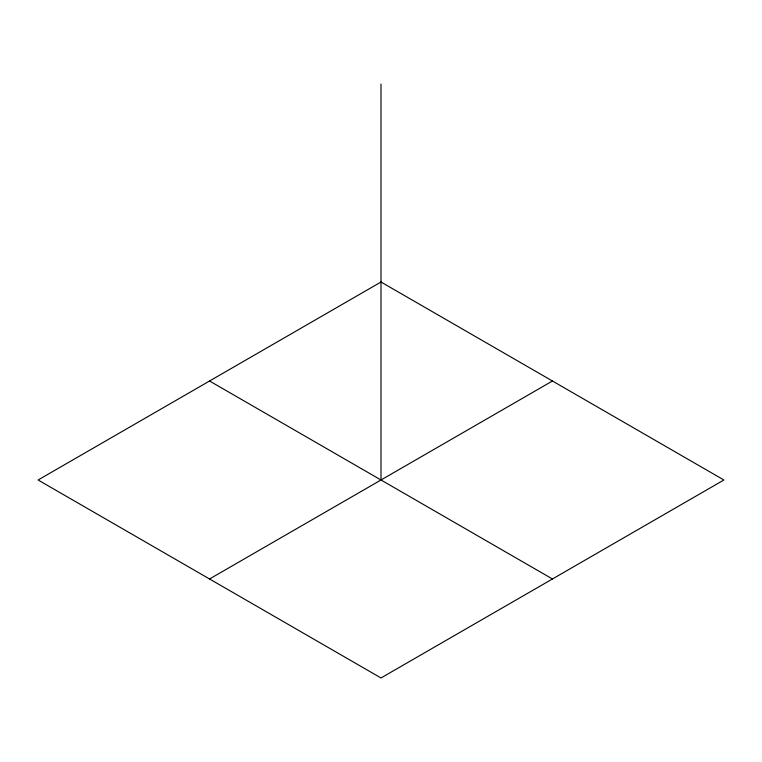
<?xml version="1.0" encoding="UTF-8"?>
<svg xmlns="http://www.w3.org/2000/svg" width="762" height="762" viewBox="0 0 762 762"><rect width="100%" height="100%" fill="white"/><g stroke="black" fill="none" stroke-linecap="round" stroke-linejoin="round"><path stroke-width="1.14" d="M209.55 578.977L552.45 381M209.55 381L552.45 578.977M381 84.039L381 479.993M381 282.016L38.1 479.993L381 677.961L723.9 479.993L381 282.016"/></g></svg>
